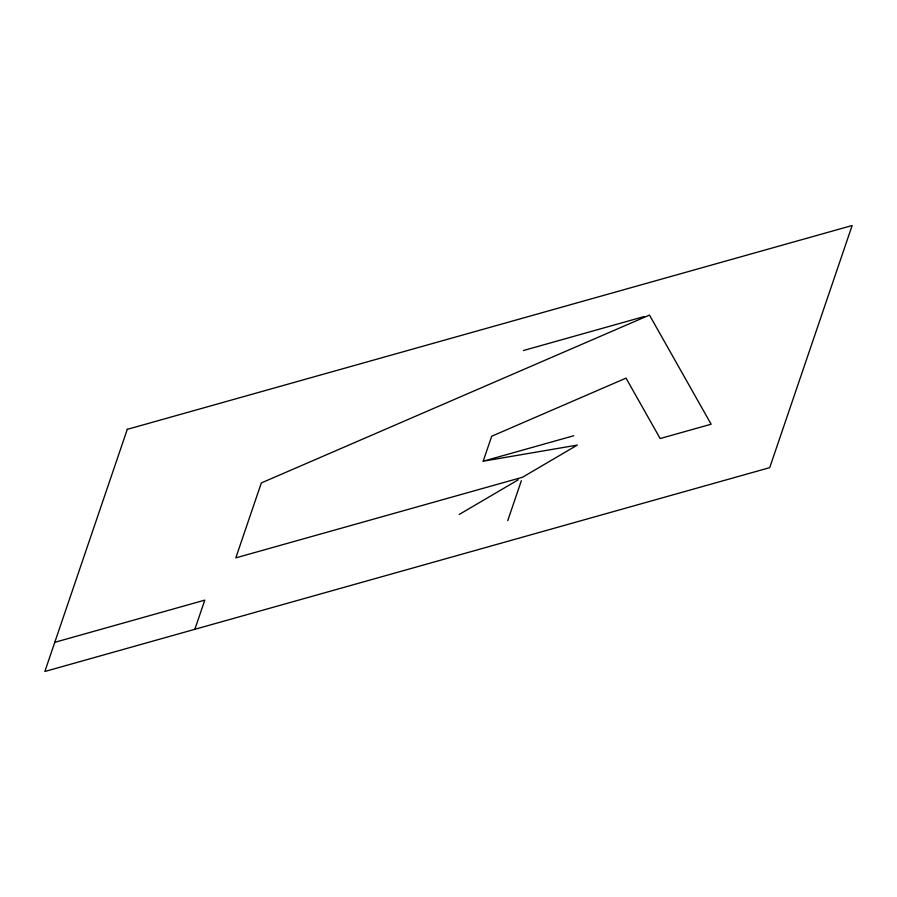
<?xml version="1.0" encoding="UTF-8"?>
<svg xmlns="http://www.w3.org/2000/svg" width="897" height="897" viewBox="0 0 897 897"><rect width="100%" height="100%" fill="white"/><g stroke="black" fill="none" stroke-linecap="round" stroke-linejoin="round"><path stroke-width="1.35" d="M194.851 629.302L204.785 600.138L54.784 642.319M483.191 461.204L491.691 436.234L626.028 378.13L660.17 438.543L711.13 424.214L649.473 315.082L261.319 482.945L235.81 557.867L522.514 477.249L577.298 445.091L483.191 461.204L573.732 435.751M507.736 520.675L521.336 480.714M459.208 514.463L518.275 479.783M523.456 350.514L644.181 316.563M127.284 429.349L44.85 671.483L769.716 467.651L852.15 225.517L127.284 429.349"/></g></svg>
